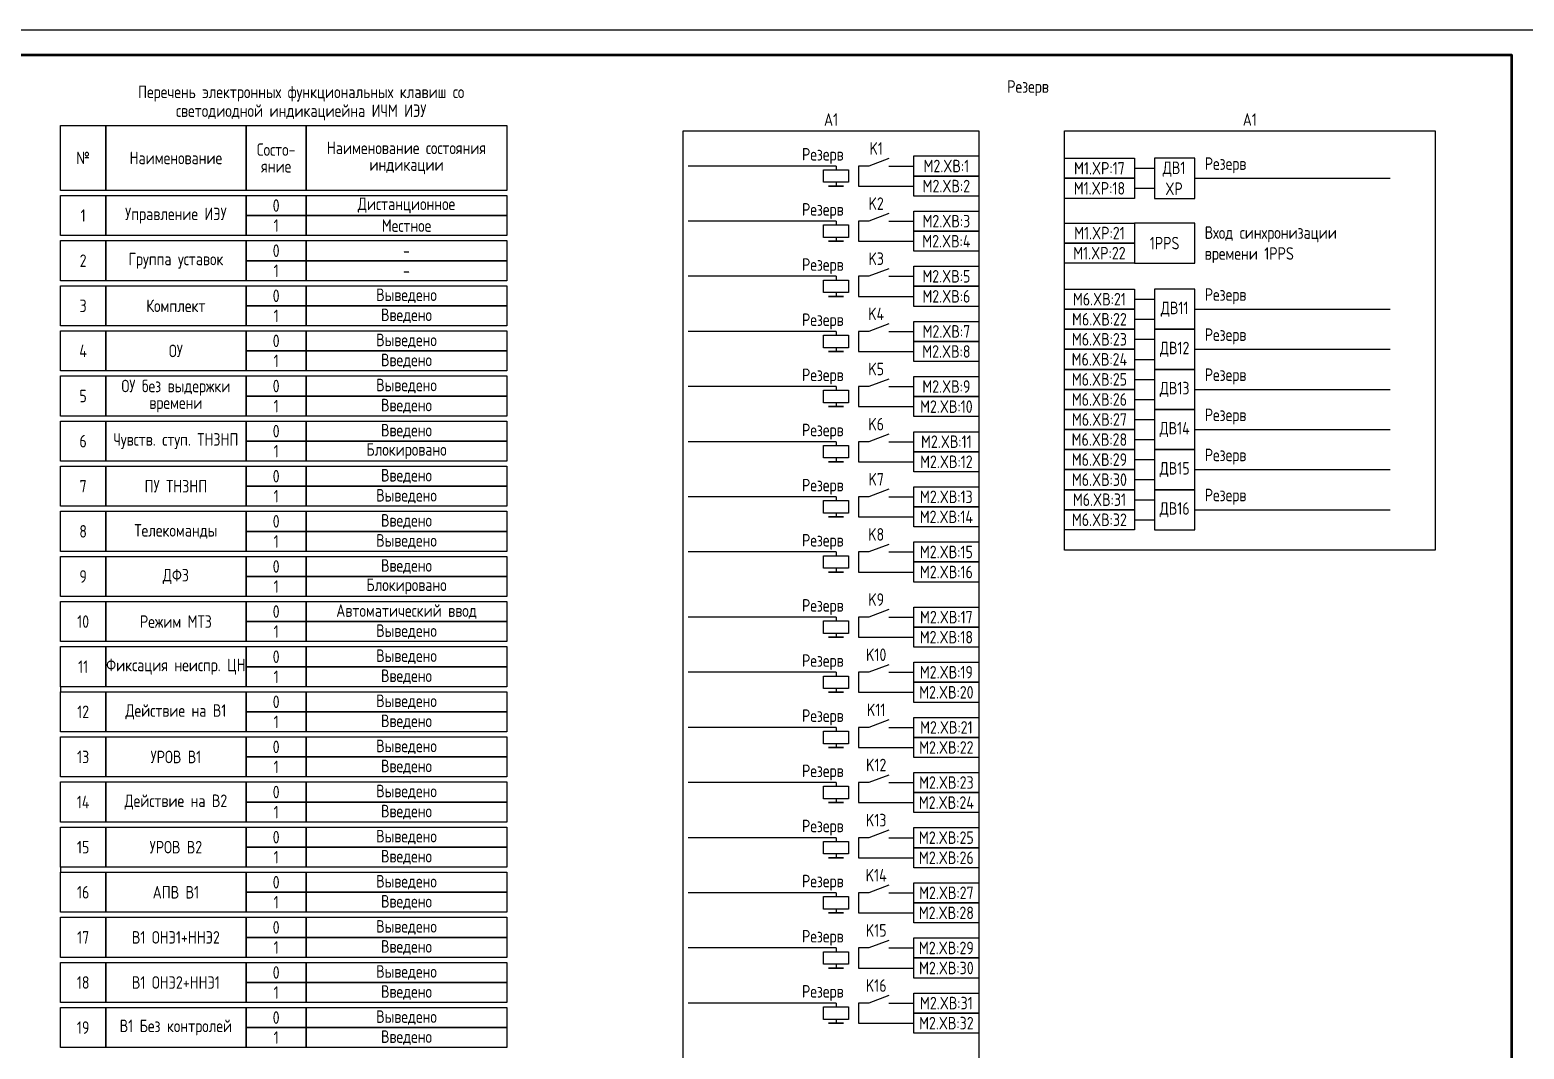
# Model space of a CAD drawing. Header units: millimetres. Extents: x -920 to 1754, y -90 to 589.
# Drawn here: x 959.4 to 1257.5, y 93.7 to 297 of the extents above; entities that cross this region are included whole.
import ezdxf

# ---------------------------------------------------------------- set-up
doc = ezdxf.new("R2010")
doc.units = ezdxf.units.MM
doc.styles.add('Gost type A_2.5', font='GOST_0.TTF', dxfattribs={"height": 2.5})
doc.styles.add('Gost_type_A', font='GOST_0.TTF')

# ---------------------------------------------------------------- blocks, each defined once
blk = doc.blocks.new('Формат_А3')
blk.add_lwpolyline([(-420, 297), (0, 297), (0, 0), (-420, 0)], close=True)
at = {"lineweight": 50}
blk.add_lwpolyline([(-400, 292), (-5, 292), (-5, 5), (-400, 5)], close=True, dxfattribs=at)

msp = doc.modelspace()

# ---------------------------------------------------------------- linework, layer by layer
at = {"ltscale": 4.32}
for p, q in [((1130.76, 271.34), (1126.76, 269.84)), ((1130.76, 260.34), (1126.76, 258.84)), ((1130.76, 249.34), (1126.76, 247.84)), ((1130.76, 238.34), (1126.76, 236.84)), ((1130.76, 227.34), (1126.76, 225.84)), ((1130.76, 216.34), (1126.76, 214.84)), ((1130.76, 205.34), (1126.76, 203.84)), ((1130.76, 194.34), (1126.76, 192.84)), ((1130.76, 181.34), (1126.76, 179.84)), ((1130.76, 170.34), (1126.76, 168.84)), ((1130.76, 159.34), (1126.76, 157.84)), ((1130.76, 148.34), (1126.76, 146.84)), ((1130.76, 137.34), (1126.76, 135.84)), ((1130.76, 126.34), (1126.76, 124.84)), ((1130.76, 115.34), (1126.76, 113.84)), ((1130.76, 104.34), (1126.76, 102.84))]:
    msp.add_line(p, q, dxfattribs=at)
for p, q in [((1120.26, 269.84), (1090.76, 269.84)), ((1120.26, 269.84), (1120.26, 269.09)), ((1179.79, 269.39), (1183.79, 269.39)), ((1120.26, 266.59), (1120.26, 265.84)), ((1179.79, 265.39), (1183.79, 265.39)), ((1191.79, 267.39), (1230.79, 267.39)), ((1120.26, 258.84), (1090.76, 258.84)), ((1120.26, 258.84), (1120.26, 258.09)), ((1120.26, 255.59), (1120.26, 254.84)), ((1120.26, 247.84), (1090.76, 247.84)), ((1120.26, 247.84), (1120.26, 247.09)), ((1120.26, 244.59), (1120.26, 243.84)), ((1179.79, 243.27), (1183.79, 243.27)), ((1179.79, 239.27), (1183.79, 239.27)), ((1191.79, 241.27), (1230.79, 241.27)), ((1120.26, 236.84), (1090.76, 236.84)), ((1120.26, 236.84), (1120.26, 236.09)), ((1120.26, 233.59), (1120.26, 232.84)), ((1179.79, 235.27), (1183.79, 235.27)), ((1191.79, 233.27), (1230.79, 233.27)), ((1179.79, 231.27), (1183.79, 231.27)), ((1179.79, 227.27), (1183.79, 227.27)), ((1120.26, 225.84), (1090.76, 225.84)), ((1120.26, 225.84), (1120.26, 225.09)), ((1191.79, 225.27), (1230.79, 225.27)), ((1120.26, 222.59), (1120.26, 221.84)), ((1179.79, 223.27), (1183.79, 223.27)), ((1179.79, 219.27), (1183.79, 219.27)), ((1120.26, 214.84), (1090.76, 214.84)), ((1120.26, 214.84), (1120.26, 214.09)), ((1179.79, 215.27), (1183.79, 215.27)), ((1191.79, 217.27), (1230.79, 217.27)), ((1120.26, 211.59), (1120.26, 210.84)), ((1179.79, 211.27), (1183.79, 211.27)), ((1191.79, 209.27), (1230.79, 209.27)), ((1179.79, 207.27), (1183.79, 207.27)), ((1120.26, 203.84), (1090.76, 203.84)), ((1120.26, 203.84), (1120.26, 203.09)), ((1179.79, 203.27), (1183.79, 203.27)), ((1120.26, 200.59), (1120.26, 199.84)), ((1191.79, 201.27), (1230.79, 201.27)), ((1179.79, 199.27), (1183.79, 199.27)), ((1120.26, 192.84), (1090.76, 192.84)), ((1120.26, 192.84), (1120.26, 192.09)), ((1120.26, 189.59), (1120.26, 188.84)), ((1120.26, 179.84), (1090.76, 179.84)), ((1120.26, 179.84), (1120.26, 179.09)), ((1120.26, 176.59), (1120.26, 175.84)), ((1120.26, 168.84), (1090.76, 168.84)), ((1120.26, 168.84), (1120.26, 168.09)), ((965.57, 165.95), (965.57, 164.95)), ((1120.26, 165.59), (1120.26, 164.84)), ((1120.26, 157.84), (1090.76, 157.84)), ((1120.26, 157.84), (1120.26, 157.09)), ((1120.26, 154.59), (1120.26, 153.84)), ((1120.26, 146.84), (1090.76, 146.84)), ((1120.26, 146.84), (1120.26, 146.09)), ((1120.26, 143.59), (1120.26, 142.84)), ((1120.26, 135.84), (1090.76, 135.84)), ((1120.26, 135.84), (1120.26, 135.09)), ((1120.26, 132.59), (1120.26, 131.84)), ((965.57, 129.95), (965.57, 128.95)), ((1120.26, 124.84), (1090.76, 124.84)), ((1120.26, 124.84), (1120.26, 124.09)), ((1120.26, 121.59), (1120.26, 120.84)), ((1120.26, 113.84), (1090.76, 113.84)), ((1120.26, 113.84), (1120.26, 113.09)), ((1120.26, 110.59), (1120.26, 109.84)), ((1120.26, 102.84), (1090.76, 102.84)), ((1120.26, 102.84), (1120.26, 102.09)), ((1120.26, 99.59), (1120.26, 98.84))]:
    msp.add_line(p, q)
at = {"ltscale": 1.08}
for p, q in [((1126.76, 269.84), (1124.76, 269.84)), ((1124.76, 269.84), (1124.76, 265.84)), ((1130.76, 269.84), (1135.76, 269.84)), ((1124.76, 265.84), (1135.76, 265.84)), ((1126.76, 258.84), (1124.76, 258.84)), ((1124.76, 258.84), (1124.76, 254.84)), ((1130.76, 258.84), (1135.76, 258.84)), ((1124.76, 254.84), (1135.76, 254.84)), ((1126.76, 247.84), (1124.76, 247.84)), ((1124.76, 247.84), (1124.76, 243.84)), ((1130.76, 247.84), (1135.76, 247.84)), ((1124.76, 243.84), (1135.76, 243.84)), ((1126.76, 236.84), (1124.76, 236.84)), ((1124.76, 236.84), (1124.76, 232.84)), ((1130.76, 236.84), (1135.76, 236.84)), ((1124.76, 232.84), (1135.76, 232.84)), ((1126.76, 225.84), (1124.76, 225.84)), ((1124.76, 225.84), (1124.76, 221.84)), ((1130.76, 225.84), (1135.76, 225.84)), ((1124.76, 221.84), (1135.76, 221.84)), ((1126.76, 214.84), (1124.76, 214.84)), ((1124.76, 214.84), (1124.76, 210.84)), ((1130.76, 214.84), (1135.76, 214.84)), ((1124.76, 210.84), (1135.76, 210.84)), ((1126.76, 203.84), (1124.76, 203.84)), ((1124.76, 203.84), (1124.76, 199.84)), ((1130.76, 203.84), (1135.76, 203.84)), ((1124.76, 199.84), (1135.76, 199.84)), ((1126.76, 192.84), (1124.76, 192.84)), ((1124.76, 192.84), (1124.76, 188.84)), ((1130.76, 192.84), (1135.76, 192.84)), ((1124.76, 188.84), (1135.76, 188.84)), ((1126.76, 179.84), (1124.76, 179.84)), ((1124.76, 179.84), (1124.76, 175.84)), ((1130.76, 179.84), (1135.76, 179.84)), ((1124.76, 175.84), (1135.76, 175.84)), ((1126.76, 168.84), (1124.76, 168.84)), ((1124.76, 168.84), (1124.76, 164.84)), ((1130.76, 168.84), (1135.76, 168.84)), ((1124.76, 164.84), (1135.76, 164.84)), ((1126.76, 157.84), (1124.76, 157.84)), ((1124.76, 157.84), (1124.76, 153.84)), ((1130.76, 157.84), (1135.76, 157.84)), ((1124.76, 153.84), (1135.76, 153.84)), ((1126.76, 146.84), (1124.76, 146.84)), ((1124.76, 146.84), (1124.76, 142.84)), ((1130.76, 146.84), (1135.76, 146.84)), ((1124.76, 142.84), (1135.76, 142.84)), ((1126.76, 135.84), (1124.76, 135.84)), ((1124.76, 135.84), (1124.76, 131.84)), ((1130.76, 135.84), (1135.76, 135.84)), ((1124.76, 131.84), (1135.76, 131.84)), ((1126.76, 124.84), (1124.76, 124.84)), ((1124.76, 124.84), (1124.76, 120.84)), ((1130.76, 124.84), (1135.76, 124.84)), ((1124.76, 120.84), (1135.76, 120.84)), ((1126.76, 113.84), (1124.76, 113.84)), ((1124.76, 113.84), (1124.76, 109.84)), ((1130.76, 113.84), (1135.76, 113.84)), ((1124.76, 109.84), (1135.76, 109.84)), ((1126.76, 102.84), (1124.76, 102.84)), ((1124.76, 102.84), (1124.76, 98.84)), ((1130.76, 102.84), (1135.76, 102.84)), ((1124.76, 98.84), (1135.76, 98.84))]:
    msp.add_line(p, q, dxfattribs=at)
for points in [[(965.57, 277.95), (974.57, 277.95), (974.57, 264.95), (965.57, 264.95)], [(974.57, 277.95), (1002.57, 277.95), (1002.57, 264.95), (974.57, 264.95)], [(1002.57, 277.95), (1014.57, 277.95), (1014.57, 264.95), (1002.57, 264.95)], [(1014.57, 277.95), (1054.57, 277.95), (1054.57, 264.95), (1014.57, 264.95)], [(1089.76, 276.84), (1148.76, 276.84), (1148.76, 30.67), (1089.76, 30.67)], [(1165.79, 276.84), (1239.79, 276.84), (1239.79, 193.18), (1165.79, 193.18)], [(1135.76, 271.84), (1148.76, 271.84), (1148.76, 267.84), (1135.76, 267.84)], [(1165.79, 271.39), (1179.79, 271.39), (1179.79, 267.39), (1165.79, 267.39)], [(1122.76, 269.09), (1122.76, 266.59), (1117.76, 266.59), (1117.76, 269.09)], [(1121.76, 265.84), (1118.76, 265.84)], [(1135.76, 267.84), (1148.76, 267.84), (1148.76, 263.84), (1135.76, 263.84)], [(1165.79, 267.39), (1179.79, 267.39), (1179.79, 263.39), (1165.79, 263.39)], [(965.57, 263.95), (974.57, 263.95), (974.57, 255.95), (965.57, 255.95)], [(974.57, 263.95), (1002.57, 263.95), (1002.57, 255.95), (974.57, 255.95)], [(1002.57, 263.95), (1014.57, 263.95), (1014.57, 259.95), (1002.57, 259.95)], [(1014.57, 263.95), (1054.57, 263.95), (1054.57, 259.95), (1014.57, 259.95)], [(1002.57, 259.95), (1014.57, 259.95), (1014.57, 255.95), (1002.57, 255.95)], [(1014.57, 259.95), (1054.57, 259.95), (1054.57, 255.95), (1014.57, 255.95)], [(1135.76, 260.84), (1148.76, 260.84), (1148.76, 256.84), (1135.76, 256.84)], [(1122.76, 258.09), (1122.76, 255.59), (1117.76, 255.59), (1117.76, 258.09)], [(1135.76, 256.84), (1148.76, 256.84), (1148.76, 252.84), (1135.76, 252.84)], [(1165.79, 258.46), (1179.79, 258.46), (1179.79, 254.46), (1165.79, 254.46)], [(965.57, 254.95), (974.57, 254.95), (974.57, 246.95), (965.57, 246.95)], [(974.57, 254.95), (1002.57, 254.95), (1002.57, 246.95), (974.57, 246.95)], [(1002.57, 254.95), (1014.57, 254.95), (1014.57, 250.95), (1002.57, 250.95)], [(1014.57, 254.95), (1054.57, 254.95), (1054.57, 250.95), (1014.57, 250.95)], [(1121.76, 254.84), (1118.76, 254.84)], [(1165.79, 254.46), (1179.79, 254.46), (1179.79, 250.46), (1165.79, 250.46)], [(1002.57, 250.95), (1014.57, 250.95), (1014.57, 246.95), (1002.57, 246.95)], [(1014.57, 250.95), (1054.57, 250.95), (1054.57, 246.95), (1014.57, 246.95)], [(1135.76, 249.84), (1148.76, 249.84), (1148.76, 245.84), (1135.76, 245.84)], [(965.57, 245.95), (974.57, 245.95), (974.57, 237.95), (965.57, 237.95)], [(974.57, 245.95), (1002.57, 245.95), (1002.57, 237.95), (974.57, 237.95)], [(1002.57, 245.95), (1014.57, 245.95), (1014.57, 241.95), (1002.57, 241.95)], [(1014.57, 245.95), (1054.57, 245.95), (1054.57, 241.95), (1014.57, 241.95)], [(1122.76, 247.09), (1122.76, 244.59), (1117.76, 244.59), (1117.76, 247.09)], [(1135.76, 245.84), (1148.76, 245.84), (1148.76, 241.84), (1135.76, 241.84)], [(1165.79, 245.27), (1179.79, 245.27), (1179.79, 241.27), (1165.79, 241.27)], [(1002.57, 241.95), (1014.57, 241.95), (1014.57, 237.95), (1002.57, 237.95)], [(1014.57, 241.95), (1054.57, 241.95), (1054.57, 237.95), (1014.57, 237.95)], [(1121.76, 243.84), (1118.76, 243.84)], [(1135.76, 238.84), (1148.76, 238.84), (1148.76, 234.84), (1135.76, 234.84)], [(1165.79, 241.27), (1179.79, 241.27), (1179.79, 237.27), (1165.79, 237.27)], [(965.57, 236.95), (974.57, 236.95), (974.57, 228.95), (965.57, 228.95)], [(974.57, 236.95), (1002.57, 236.95), (1002.57, 228.95), (974.57, 228.95)], [(1002.57, 236.95), (1014.57, 236.95), (1014.57, 232.95), (1002.57, 232.95)], [(1014.57, 236.95), (1054.57, 236.95), (1054.57, 232.95), (1014.57, 232.95)], [(1122.76, 236.09), (1122.76, 233.59), (1117.76, 233.59), (1117.76, 236.09)], [(1165.79, 237.27), (1179.79, 237.27), (1179.79, 233.27), (1165.79, 233.27)], [(1002.57, 232.95), (1014.57, 232.95), (1014.57, 228.95), (1002.57, 228.95)], [(1014.57, 232.95), (1054.57, 232.95), (1054.57, 228.95), (1014.57, 228.95)], [(1121.76, 232.84), (1118.76, 232.84)], [(1135.76, 234.84), (1148.76, 234.84), (1148.76, 230.84), (1135.76, 230.84)], [(1165.79, 233.27), (1179.79, 233.27), (1179.79, 229.27), (1165.79, 229.27)], [(965.57, 227.95), (974.57, 227.95), (974.57, 219.95), (965.57, 219.95)], [(974.57, 227.95), (1002.57, 227.95), (1002.57, 219.95), (974.57, 219.95)], [(1002.57, 227.95), (1014.57, 227.95), (1014.57, 223.95), (1002.57, 223.95)], [(1014.57, 227.95), (1054.57, 227.95), (1054.57, 223.95), (1014.57, 223.95)], [(1135.76, 227.84), (1148.76, 227.84), (1148.76, 223.84), (1135.76, 223.84)], [(1165.79, 229.27), (1179.79, 229.27), (1179.79, 225.27), (1165.79, 225.27)], [(1002.57, 223.95), (1014.57, 223.95), (1014.57, 219.95), (1002.57, 219.95)], [(1014.57, 223.95), (1054.57, 223.95), (1054.57, 219.95), (1014.57, 219.95)], [(1122.76, 225.09), (1122.76, 222.59), (1117.76, 222.59), (1117.76, 225.09)], [(1135.76, 223.84), (1148.76, 223.84), (1148.76, 219.84), (1135.76, 219.84)], [(1165.79, 225.27), (1179.79, 225.27), (1179.79, 221.27), (1165.79, 221.27)], [(1121.76, 221.84), (1118.76, 221.84)], [(1165.79, 221.27), (1179.79, 221.27), (1179.79, 217.27), (1165.79, 217.27)], [(965.57, 218.95), (974.57, 218.95), (974.57, 210.95), (965.57, 210.95)], [(974.57, 218.95), (1002.57, 218.95), (1002.57, 210.95), (974.57, 210.95)], [(1002.57, 218.95), (1014.57, 218.95), (1014.57, 214.95), (1002.57, 214.95)], [(1014.57, 218.95), (1054.57, 218.95), (1054.57, 214.95), (1014.57, 214.95)], [(1002.57, 214.95), (1014.57, 214.95), (1014.57, 210.95), (1002.57, 210.95)], [(1014.57, 214.95), (1054.57, 214.95), (1054.57, 210.95), (1014.57, 210.95)], [(1135.76, 216.84), (1148.76, 216.84), (1148.76, 212.84), (1135.76, 212.84)], [(1165.79, 217.27), (1179.79, 217.27), (1179.79, 213.27), (1165.79, 213.27)], [(1122.76, 214.09), (1122.76, 211.59), (1117.76, 211.59), (1117.76, 214.09)], [(1135.76, 212.84), (1148.76, 212.84), (1148.76, 208.84), (1135.76, 208.84)], [(1165.79, 213.27), (1179.79, 213.27), (1179.79, 209.27), (1165.79, 209.27)], [(965.57, 209.95), (974.57, 209.95), (974.57, 201.95), (965.57, 201.95)], [(974.57, 209.95), (1002.57, 209.95), (1002.57, 201.95), (974.57, 201.95)], [(1002.57, 209.95), (1014.57, 209.95), (1014.57, 205.95), (1002.57, 205.95)], [(1014.57, 209.95), (1054.57, 209.95), (1054.57, 205.95), (1014.57, 205.95)], [(1121.76, 210.84), (1118.76, 210.84)], [(1165.79, 209.27), (1179.79, 209.27), (1179.79, 205.27), (1165.79, 205.27)], [(1002.57, 205.95), (1014.57, 205.95), (1014.57, 201.95), (1002.57, 201.95)], [(1014.57, 205.95), (1054.57, 205.95), (1054.57, 201.95), (1014.57, 201.95)], [(1135.76, 205.84), (1148.76, 205.84), (1148.76, 201.84), (1135.76, 201.84)], [(1122.76, 203.09), (1122.76, 200.59), (1117.76, 200.59), (1117.76, 203.09)], [(1165.79, 205.27), (1179.79, 205.27), (1179.79, 201.27), (1165.79, 201.27)], [(965.57, 200.95), (974.57, 200.95), (974.57, 192.95), (965.57, 192.95)], [(974.57, 200.95), (1002.57, 200.95), (1002.57, 192.95), (974.57, 192.95)], [(1002.57, 200.95), (1014.57, 200.95), (1014.57, 196.95), (1002.57, 196.95)], [(1014.57, 200.95), (1054.57, 200.95), (1054.57, 196.95), (1014.57, 196.95)], [(1121.76, 199.84), (1118.76, 199.84)], [(1135.76, 201.84), (1148.76, 201.84), (1148.76, 197.84), (1135.76, 197.84)], [(1165.79, 201.27), (1179.79, 201.27), (1179.79, 197.27), (1165.79, 197.27)], [(1002.57, 196.95), (1014.57, 196.95), (1014.57, 192.95), (1002.57, 192.95)], [(1014.57, 196.95), (1054.57, 196.95), (1054.57, 192.95), (1014.57, 192.95)], [(1135.76, 194.84), (1148.76, 194.84), (1148.76, 190.84), (1135.76, 190.84)], [(965.57, 191.95), (974.57, 191.95), (974.57, 183.95), (965.57, 183.95)], [(974.57, 191.95), (1002.57, 191.95), (1002.57, 183.95), (974.57, 183.95)], [(1002.57, 191.95), (1014.57, 191.95), (1014.57, 187.95), (1002.57, 187.95)], [(1014.57, 191.95), (1054.57, 191.95), (1054.57, 187.95), (1014.57, 187.95)], [(1122.76, 192.09), (1122.76, 189.59), (1117.76, 189.59), (1117.76, 192.09)], [(1135.76, 190.84), (1148.76, 190.84), (1148.76, 186.84), (1135.76, 186.84)], [(1002.57, 187.95), (1014.57, 187.95), (1014.57, 183.95), (1002.57, 183.95)], [(1014.57, 187.95), (1054.57, 187.95), (1054.57, 183.95), (1014.57, 183.95)], [(1121.76, 188.84), (1118.76, 188.84)], [(965.57, 182.95), (974.57, 182.95), (974.57, 174.95), (965.57, 174.95)], [(974.57, 182.95), (1002.57, 182.95), (1002.57, 174.95), (974.57, 174.95)], [(1002.57, 182.95), (1014.57, 182.95), (1014.57, 178.95), (1002.57, 178.95)], [(1014.57, 182.95), (1054.57, 182.95), (1054.57, 178.95), (1014.57, 178.95)], [(1135.76, 181.84), (1148.76, 181.84), (1148.76, 177.84), (1135.76, 177.84)], [(1002.57, 178.95), (1014.57, 178.95), (1014.57, 174.95), (1002.57, 174.95)], [(1014.57, 178.95), (1054.57, 178.95), (1054.57, 174.95), (1014.57, 174.95)], [(1122.76, 179.09), (1122.76, 176.59), (1117.76, 176.59), (1117.76, 179.09)], [(1135.76, 177.84), (1148.76, 177.84), (1148.76, 173.84), (1135.76, 173.84)], [(965.57, 173.95), (974.57, 173.95), (974.57, 165.95), (965.57, 165.95)], [(974.57, 173.95), (1002.57, 173.95), (1002.57, 165.95), (974.57, 165.95)], [(1002.57, 173.95), (1014.57, 173.95), (1014.57, 169.95), (1002.57, 169.95)], [(1014.57, 173.95), (1054.57, 173.95), (1054.57, 169.95), (1014.57, 169.95)], [(1121.76, 175.84), (1118.76, 175.84)], [(1002.57, 169.95), (1014.57, 169.95), (1014.57, 165.95), (1002.57, 165.95)], [(1014.57, 169.95), (1054.57, 169.95), (1054.57, 165.95), (1014.57, 165.95)], [(1135.76, 170.84), (1148.76, 170.84), (1148.76, 166.84), (1135.76, 166.84)], [(1122.76, 168.09), (1122.76, 165.59), (1117.76, 165.59), (1117.76, 168.09)], [(965.57, 164.95), (974.57, 164.95), (974.57, 156.95), (965.57, 156.95)], [(974.57, 164.95), (1002.57, 164.95), (1002.57, 156.95), (974.57, 156.95)], [(1002.57, 164.95), (1014.57, 164.95), (1014.57, 160.95), (1002.57, 160.95)], [(1014.57, 164.95), (1054.57, 164.95), (1054.57, 160.95), (1014.57, 160.95)], [(1121.76, 164.84), (1118.76, 164.84)], [(1135.76, 166.84), (1148.76, 166.84), (1148.76, 162.84), (1135.76, 162.84)], [(1002.57, 160.95), (1014.57, 160.95), (1014.57, 156.95), (1002.57, 156.95)], [(1014.57, 160.95), (1054.57, 160.95), (1054.57, 156.95), (1014.57, 156.95)], [(1135.76, 159.84), (1148.76, 159.84), (1148.76, 155.84), (1135.76, 155.84)], [(965.57, 155.95), (974.57, 155.95), (974.57, 147.95), (965.57, 147.95)], [(974.57, 155.95), (1002.57, 155.95), (1002.57, 147.95), (974.57, 147.95)], [(1002.57, 155.95), (1014.57, 155.95), (1014.57, 151.95), (1002.57, 151.95)], [(1014.57, 155.95), (1054.57, 155.95), (1054.57, 151.95), (1014.57, 151.95)], [(1122.76, 157.09), (1122.76, 154.59), (1117.76, 154.59), (1117.76, 157.09)], [(1135.76, 155.84), (1148.76, 155.84), (1148.76, 151.84), (1135.76, 151.84)], [(1121.76, 153.84), (1118.76, 153.84)], [(1002.57, 151.95), (1014.57, 151.95), (1014.57, 147.95), (1002.57, 147.95)], [(1014.57, 151.95), (1054.57, 151.95), (1054.57, 147.95), (1014.57, 147.95)], [(965.57, 146.95), (974.57, 146.95), (974.57, 138.95), (965.57, 138.95)], [(974.57, 146.95), (1002.57, 146.95), (1002.57, 138.95), (974.57, 138.95)], [(1002.57, 146.95), (1014.57, 146.95), (1014.57, 142.95), (1002.57, 142.95)], [(1014.57, 146.95), (1054.57, 146.95), (1054.57, 142.95), (1014.57, 142.95)], [(1122.76, 146.09), (1122.76, 143.59), (1117.76, 143.59), (1117.76, 146.09)], [(1135.76, 148.84), (1148.76, 148.84), (1148.76, 144.84), (1135.76, 144.84)], [(1135.76, 144.84), (1148.76, 144.84), (1148.76, 140.84), (1135.76, 140.84)], [(1002.57, 142.95), (1014.57, 142.95), (1014.57, 138.95), (1002.57, 138.95)], [(1014.57, 142.95), (1054.57, 142.95), (1054.57, 138.95), (1014.57, 138.95)], [(1121.76, 142.84), (1118.76, 142.84)], [(965.57, 137.95), (974.57, 137.95), (974.57, 129.95), (965.57, 129.95)], [(974.57, 137.95), (1002.57, 137.95), (1002.57, 129.95), (974.57, 129.95)], [(1002.57, 137.95), (1014.57, 137.95), (1014.57, 133.95), (1002.57, 133.95)], [(1014.57, 137.95), (1054.57, 137.95), (1054.57, 133.95), (1014.57, 133.95)], [(1135.76, 137.84), (1148.76, 137.84), (1148.76, 133.84), (1135.76, 133.84)], [(1122.76, 135.09), (1122.76, 132.59), (1117.76, 132.59), (1117.76, 135.09)], [(1002.57, 133.95), (1014.57, 133.95), (1014.57, 129.95), (1002.57, 129.95)], [(1014.57, 133.95), (1054.57, 133.95), (1054.57, 129.95), (1014.57, 129.95)], [(1121.76, 131.84), (1118.76, 131.84)], [(1135.76, 133.84), (1148.76, 133.84), (1148.76, 129.84), (1135.76, 129.84)], [(965.57, 128.95), (974.57, 128.95), (974.57, 120.95), (965.57, 120.95)], [(974.57, 128.95), (1002.57, 128.95), (1002.57, 120.95), (974.57, 120.95)], [(1002.57, 128.95), (1014.57, 128.95), (1014.57, 124.95), (1002.57, 124.95)], [(1014.57, 128.95), (1054.57, 128.95), (1054.57, 124.95), (1014.57, 124.95)], [(1135.76, 126.84), (1148.76, 126.84), (1148.76, 122.84), (1135.76, 122.84)], [(1002.57, 124.95), (1014.57, 124.95), (1014.57, 120.95), (1002.57, 120.95)], [(1014.57, 124.95), (1054.57, 124.95), (1054.57, 120.95), (1014.57, 120.95)], [(1122.76, 124.09), (1122.76, 121.59), (1117.76, 121.59), (1117.76, 124.09)], [(1135.76, 122.84), (1148.76, 122.84), (1148.76, 118.84), (1135.76, 118.84)], [(965.57, 119.95), (974.57, 119.95), (974.57, 111.95), (965.57, 111.95)], [(974.57, 119.95), (1002.57, 119.95), (1002.57, 111.95), (974.57, 111.95)], [(1002.57, 119.95), (1014.57, 119.95), (1014.57, 115.95), (1002.57, 115.95)], [(1014.57, 119.95), (1054.57, 119.95), (1054.57, 115.95), (1014.57, 115.95)], [(1121.76, 120.84), (1118.76, 120.84)], [(1002.57, 115.95), (1014.57, 115.95), (1014.57, 111.95), (1002.57, 111.95)], [(1014.57, 115.95), (1054.57, 115.95), (1054.57, 111.95), (1014.57, 111.95)], [(1135.76, 115.84), (1148.76, 115.84), (1148.76, 111.84), (1135.76, 111.84)], [(965.57, 110.95), (974.57, 110.95), (974.57, 102.95), (965.57, 102.95)], [(974.57, 110.95), (1002.57, 110.95), (1002.57, 102.95), (974.57, 102.95)], [(1002.57, 110.95), (1014.57, 110.95), (1014.57, 106.95), (1002.57, 106.95)], [(1014.57, 110.95), (1054.57, 110.95), (1054.57, 106.95), (1014.57, 106.95)], [(1122.76, 113.09), (1122.76, 110.59), (1117.76, 110.59), (1117.76, 113.09)], [(1135.76, 111.84), (1148.76, 111.84), (1148.76, 107.84), (1135.76, 107.84)], [(1121.76, 109.84), (1118.76, 109.84)], [(1002.57, 106.95), (1014.57, 106.95), (1014.57, 102.95), (1002.57, 102.95)], [(1014.57, 106.95), (1054.57, 106.95), (1054.57, 102.95), (1014.57, 102.95)], [(1135.76, 104.84), (1148.76, 104.84), (1148.76, 100.84), (1135.76, 100.84)], [(965.57, 101.95), (974.57, 101.95), (974.57, 93.95), (965.57, 93.95)], [(974.57, 101.95), (1002.57, 101.95), (1002.57, 93.95), (974.57, 93.95)], [(1002.57, 101.95), (1014.57, 101.95), (1014.57, 97.95), (1002.57, 97.95)], [(1014.57, 101.95), (1054.57, 101.95), (1054.57, 97.95), (1014.57, 97.95)], [(1122.76, 102.09), (1122.76, 99.59), (1117.76, 99.59), (1117.76, 102.09)], [(1121.76, 98.84), (1118.76, 98.84)], [(1135.76, 100.84), (1148.76, 100.84), (1148.76, 96.84), (1135.76, 96.84)], [(1002.57, 97.95), (1014.57, 97.95), (1014.57, 93.95), (1002.57, 93.95)], [(1014.57, 97.95), (1054.57, 97.95), (1054.57, 93.95), (1014.57, 93.95)]]:
    msp.add_lwpolyline(points, close=True)
at = {"ltscale": 4}
for points in [[(1183.79, 263.39), (1191.79, 263.39), (1191.79, 271.39), (1183.79, 271.39)], [(1179.79, 250.46), (1191.79, 250.46), (1191.79, 258.46), (1179.79, 258.46)], [(1183.79, 237.27), (1191.79, 237.27), (1191.79, 245.27), (1183.79, 245.27)], [(1183.79, 229.27), (1191.79, 229.27), (1191.79, 237.27), (1183.79, 237.27)], [(1183.79, 221.27), (1191.79, 221.27), (1191.79, 229.27), (1183.79, 229.27)], [(1183.79, 213.27), (1191.79, 213.27), (1191.79, 221.27), (1183.79, 221.27)], [(1183.79, 205.27), (1191.79, 205.27), (1191.79, 213.27), (1183.79, 213.27)], [(1183.79, 197.27), (1191.79, 197.27), (1191.79, 205.27), (1183.79, 205.27)]]:
    msp.add_lwpolyline(points, close=True, dxfattribs=at)

# ---------------------------------------------------------------- block references
at = {"color": 1}
msp.add_blockref('Формат_А3', (1260, 0), dxfattribs=at)

# ---------------------------------------------------------------- texts
at = {"char_height": 2.5}
for s, insert, width, attachment_point, line_spacing_factor, style in [('Резерв', (1158.55, 285.36), 197, 5, 0.9, 'Gost_type_A'), ('Перечень электронных функциональных клавиш со светодиодной индикациейна ИЧМ ИЭУ', (1013.57, 278.95), 70.4083, 8, 0.9, 'Gost_type_A'), ('A1', (1119.26, 277.85), 59, 8, 0.9, 'Gost_type_A'), ('A1', (1202.79, 277.85), 74.0002, 8, 0.9, 'Gost_type_A'), ('Состо- яние', (1008.57, 271.45), 12, 5, 0.8, 'Gost_type_A'), ('Наименование состояния\\Pиндикации ', (1034.57, 271.45), 40, 5, 0.8, 'Gost_type_A'), ('№ ', (970.07, 271.45), 9, 5, 0.8, 'Gost_type_A'), ('Наименование ', (988.57, 271.45), 28, 5, 0.8, 'Gost_type_A'), ('0', (1008.57, 261.95), 12, 5, 0.8, 'Gost_type_A'), ('Дистанционное', (1034.57, 261.95), 40, 5, 0.8, 'Gost_type_A'), ('1', (970.07, 259.95), 9, 5, 0.8, 'Gost_type_A'), ('Управление ИЭУ', (988.57, 259.95), 28, 5, 0.8, 'Gost_type_A'), ('1', (1008.57, 257.95), 12, 5, 0.8, 'Gost_type_A'), ('Местное', (1034.57, 257.95), 40, 5, 0.8, 'Gost_type_A'), ('0', (1008.57, 252.95), 12, 5, 0.8, 'Gost_type_A'), ('2', (970.07, 250.95), 9, 5, 0.8, 'Gost_type_A'), ('Группа уставок', (988.57, 250.95), 28, 5, 0.8, 'Gost_type_A'), ('-', (1034.57, 252.95), 40, 5, 0.8, 'Gost_type_A'), ('1', (1008.57, 248.95), 12, 5, 0.8, 'Gost_type_A'), ('-', (1034.57, 248.95), 40, 5, 0.8, 'Gost_type_A'), ('0', (1008.57, 243.95), 12, 5, 0.8, 'Gost_type_A'), ('Выведено', (1034.57, 243.95), 40, 5, 0.8, 'Gost_type_A'), ('3', (970.07, 241.95), 9, 5, 0.8, 'Gost_type_A'), ('Комплект', (988.57, 241.95), 28, 5, 0.8, 'Gost_type_A'), ('1', (1008.57, 239.95), 12, 5, 0.8, 'Gost_type_A'), ('Введено', (1034.57, 239.95), 40, 5, 0.8, 'Gost_type_A'), ('0', (1008.57, 234.95), 12, 5, 0.8, 'Gost_type_A'), ('Выведено', (1034.57, 234.95), 40, 5, 0.8, 'Gost_type_A'), ('4', (970.07, 232.95), 9, 5, 0.8, 'Gost_type_A'), ('ОУ', (988.57, 232.95), 28, 5, 0.8, 'Gost_type_A'), ('1', (1008.57, 230.95), 12, 5, 0.8, 'Gost_type_A'), ('Введено', (1034.57, 230.95), 40, 5, 0.8, 'Gost_type_A'), ('ОУ без выдержки времени ', (988.57, 223.95), 28, 5, 0.8, 'Gost type A_2.5'), ('0', (1008.57, 225.95), 12, 5, 0.8, 'Gost_type_A'), ('Выведено', (1034.57, 225.95), 40, 5, 0.8, 'Gost_type_A'), ('5', (970.07, 223.95), 9, 5, 0.8, 'Gost_type_A'), ('1', (1008.57, 221.95), 12, 5, 0.8, 'Gost_type_A'), ('Введено', (1034.57, 221.95), 40, 5, 0.8, 'Gost_type_A'), ('0', (1008.57, 216.95), 12, 5, 0.8, 'Gost_type_A'), ('Введено', (1034.57, 216.95), 40, 5, 0.8, 'Gost_type_A'), ('6', (970.07, 214.95), 9, 5, 0.8, 'Gost_type_A'), ('{\\C256;Чувств. ступ. ТНЗНП }', (988.57, 214.95), 28, 5, 0.8, 'Gost type A_2.5'), ('1', (1008.57, 212.95), 12, 5, 0.8, 'Gost_type_A'), ('Блокировано ', (1034.57, 212.95), 40, 5, 0.8, 'Gost_type_A'), ('0', (1008.57, 207.95), 12, 5, 0.8, 'Gost_type_A'), ('Введено', (1034.57, 207.95), 40, 5, 0.8, 'Gost_type_A'), ('7', (970.07, 205.95), 9, 5, 0.8, 'Gost_type_A'), ('ПУ ТНЗНП ', (988.57, 205.95), 28, 5, 0.8, 'Gost_type_A'), ('1', (1008.57, 203.95), 12, 5, 0.8, 'Gost_type_A'), ('Выведено', (1034.57, 203.95), 40, 5, 0.8, 'Gost_type_A'), ('0', (1008.57, 198.95), 12, 5, 0.8, 'Gost_type_A'), ('Введено', (1034.57, 198.95), 40, 5, 0.8, 'Gost_type_A'), ('8', (970.07, 196.95), 9, 5, 0.8, 'Gost_type_A'), ('Телекоманды', (988.57, 196.95), 28, 5, 0.8, 'Gost_type_A'), ('1', (1008.57, 194.95), 12, 5, 0.8, 'Gost_type_A'), ('Выведено', (1034.57, 194.95), 40, 5, 0.8, 'Gost_type_A'), ('0', (1008.57, 189.95), 12, 5, 0.8, 'Gost_type_A'), ('Введено', (1034.57, 189.95), 40, 5, 0.8, 'Gost_type_A'), ('9', (970.07, 187.95), 9, 5, 0.8, 'Gost_type_A'), ('ДФЗ', (988.57, 187.95), 28, 5, 0.8, 'Gost_type_A'), ('1', (1008.57, 185.95), 12, 5, 0.8, 'Gost_type_A'), ('Блокировано', (1034.57, 185.95), 40, 5, 0.8, 'Gost_type_A'), ('0', (1008.57, 180.95), 12, 5, 0.8, 'Gost_type_A'), ('Автоматический ввод', (1034.57, 180.95), 40, 5, 0.8, 'Gost_type_A'), ('10', (970.07, 178.95), 9, 5, 0.8, 'Gost_type_A'), ('Режим МТЗ', (988.57, 178.95), 28, 5, 0.8, 'Gost_type_A'), ('1', (1008.57, 176.95), 12, 5, 0.8, 'Gost_type_A'), ('Выведено', (1034.57, 176.95), 40, 5, 0.8, 'Gost_type_A'), ('0', (1008.57, 171.95), 12, 5, 0.8, 'Gost_type_A'), ('Выведено', (1034.57, 171.95), 40, 5, 0.8, 'Gost_type_A'), ('11', (970.07, 169.95), 9, 5, 0.8, 'Gost_type_A'), ('Фиксация неиспр. ЦН ', (988.57, 169.95), 28, 5, 0.8, 'Gost_type_A'), ('1', (1008.57, 167.95), 12, 5, 0.8, 'Gost_type_A'), ('Введено', (1034.57, 167.95), 40, 5, 0.8, 'Gost_type_A'), ('0', (1008.57, 162.95), 12, 5, 0.8, 'Gost_type_A'), ('Выведено', (1034.57, 162.95), 40, 5, 0.8, 'Gost_type_A'), ('12', (970.07, 160.95), 9, 5, 0.8, 'Gost_type_A'), ('Действие на В1 ', (988.57, 160.95), 28, 5, 0.8, 'Gost_type_A'), ('1', (1008.57, 158.95), 12, 5, 0.8, 'Gost_type_A'), ('Введено', (1034.57, 158.95), 40, 5, 0.8, 'Gost_type_A'), ('0', (1008.57, 153.95), 12, 5, 0.8, 'Gost_type_A'), ('Выведено', (1034.57, 153.95), 40, 5, 0.8, 'Gost_type_A'), ('13', (970.07, 151.95), 9, 5, 0.8, 'Gost_type_A'), ('УРОВ В1 ', (988.57, 151.95), 28, 5, 0.8, 'Gost_type_A'), ('1', (1008.57, 149.95), 12, 5, 0.8, 'Gost_type_A'), ('Введено', (1034.57, 149.95), 40, 5, 0.8, 'Gost_type_A'), ('0', (1008.57, 144.95), 12, 5, 0.8, 'Gost_type_A'), ('Выведено', (1034.57, 144.95), 40, 5, 0.8, 'Gost_type_A'), ('14', (970.07, 142.95), 9, 5, 0.8, 'Gost_type_A'), ('Действие на В2', (988.57, 142.95), 28, 5, 0.8, 'Gost_type_A'), ('1', (1008.57, 140.95), 12, 5, 0.8, 'Gost_type_A'), ('Введено', (1034.57, 140.95), 40, 5, 0.8, 'Gost_type_A'), ('0', (1008.57, 135.95), 12, 5, 0.8, 'Gost_type_A'), ('Выведено', (1034.57, 135.95), 40, 5, 0.8, 'Gost_type_A'), ('15', (970.07, 133.95), 9, 5, 0.8, 'Gost_type_A'), ('УРОВ В2', (988.57, 133.95), 28, 5, 0.8, 'Gost_type_A'), ('1', (1008.57, 131.95), 12, 5, 0.8, 'Gost_type_A'), ('Введено', (1034.57, 131.95), 40, 5, 0.8, 'Gost_type_A'), ('0', (1008.57, 126.95), 12, 5, 0.8, 'Gost_type_A'), ('Выведено', (1034.57, 126.95), 40, 5, 0.8, 'Gost_type_A'), ('16', (970.07, 124.95), 9, 5, 0.8, 'Gost_type_A'), ('АПВ В1', (988.57, 124.95), 28, 5, 0.8, 'Gost_type_A'), ('1', (1008.57, 122.95), 12, 5, 0.8, 'Gost_type_A'), ('Введено', (1034.57, 122.95), 40, 5, 0.8, 'Gost_type_A'), ('Выведено', (1034.57, 117.95), 40, 5, 0.8, 'Gost_type_A'), ('17', (970.07, 115.95), 9, 5, 0.8, 'Gost_type_A'), ('В1 ОНЭ1+ННЭ2', (988.57, 115.95), 28, 5, 0.8, 'Gost_type_A'), ('0', (1008.57, 117.95), 12, 5, 0.8, 'Gost_type_A'), ('1', (1008.57, 113.95), 12, 5, 0.8, 'Gost_type_A'), ('Введено', (1034.57, 113.95), 40, 5, 0.8, 'Gost_type_A'), ('Выведено', (1034.57, 108.95), 40, 5, 0.8, 'Gost_type_A'), ('18', (970.07, 106.95), 9, 5, 0.8, 'Gost_type_A'), ('В1 ОНЭ2+ННЭ1', (988.57, 106.95), 28, 5, 0.8, 'Gost_type_A'), ('0', (1008.57, 108.95), 12, 5, 0.8, 'Gost_type_A'), ('1', (1008.57, 104.95), 12, 5, 0.8, 'Gost_type_A'), ('Введено', (1034.57, 104.95), 40, 5, 0.8, 'Gost_type_A'), ('Выведено', (1034.57, 99.95), 40, 5, 0.8, 'Gost_type_A'), ('19', (970.07, 97.95), 9, 5, 0.8, 'Gost_type_A'), ('В1 Без контролей', (988.57, 97.95), 28, 5, 0.8, 'Gost_type_A'), ('0', (1008.57, 99.95), 12, 5, 0.8, 'Gost_type_A'), ('1', (1008.57, 95.95), 12, 5, 0.8, 'Gost_type_A'), ('Введено', (1034.57, 95.95), 40, 5, 0.8, 'Gost_type_A')]:
    msp.add_mtext(s, dxfattribs=dict(at, insert=insert, width=width, attachment_point=attachment_point, line_spacing_factor=line_spacing_factor, style=style))
at = {"char_height": 2.5, "style": 'Gost_type_A'}
for s, insert, width, attachment_point in [('K1', (1128.26, 273.34), 5, 5), ('Резерв', (1121.76, 271.84), 31.0015, 6), ('Резерв', (1193.79, 268.39), 37, 7), ('M2.XВ:1', (1142.26, 269.84), 13, 5), ('M1.XP:17', (1172.79, 269.39), 14, 5), ('ДВ1 XP', (1187.67, 267.39), 7.7588, 5), ('M2.XВ:2', (1142.26, 265.84), 13, 5), ('M1.XP:18', (1172.79, 265.39), 14, 5), ('Резерв', (1121.76, 260.84), 31.0015, 6), ('K2', (1128.26, 262.34), 5, 5), ('M2.XВ:3', (1142.26, 258.84), 13, 5), ('M1.XP:21', (1172.79, 256.46), 14, 5), ('Вход синхронизации\\Pвремени 1PPS', (1193.79, 250.46), 35.9749, 7), ('M2.XВ:4', (1142.26, 254.84), 13, 5), ('M1.XP:22', (1172.79, 252.46), 14, 5), ('1PPS', (1185.79, 254.46), 12, 5), ('Резерв', (1121.76, 249.84), 31.0015, 6), ('K3', (1128.26, 251.34), 5, 5), ('M2.XВ:5', (1142.26, 247.84), 13, 5), ('M2.XВ:6', (1142.26, 243.84), 13, 5), ('M6.XВ:21', (1172.79, 243.27), 14, 5), ('Резерв', (1193.79, 242.27), 27.8465, 7), ('K4', (1128.26, 240.34), 5, 5), ('ДВ11', (1187.79, 241.27), 7.9998, 5), ('Резерв', (1121.76, 238.84), 31.0015, 6), ('M6.XВ:22', (1172.79, 239.27), 14, 5), ('M2.XВ:7', (1142.26, 236.84), 13, 5), ('M6.XВ:23', (1172.79, 235.27), 14, 5), ('Резерв', (1193.79, 234.27), 27.8465, 7), ('M2.XВ:8', (1142.26, 232.84), 13, 5), ('M6.XВ:24', (1172.79, 231.27), 14, 5), ('ДВ12', (1187.79, 233.27), 7.9998, 5), ('K5', (1128.26, 229.34), 5, 5), ('Резерв', (1121.76, 227.84), 31.0015, 6), ('M2.XВ:9', (1142.26, 225.84), 13, 5), ('M6.XВ:25', (1172.79, 227.27), 14, 5), ('ДВ13', (1187.79, 225.27), 7.9998, 5), ('Резерв', (1193.79, 226.27), 27.8465, 7), ('M6.XВ:26', (1172.79, 223.27), 14, 5), ('M2.XВ:10', (1142.26, 221.84), 13, 5), ('Резерв', (1193.79, 218.27), 27.8465, 7), ('Резерв', (1121.76, 216.84), 31.0015, 6), ('K6', (1128.26, 218.34), 5, 5), ('M6.XВ:27', (1172.79, 219.27), 14, 5), ('ДВ14', (1187.79, 217.27), 7.9998, 5), ('M2.XВ:11', (1142.26, 214.84), 13, 5), ('M6.XВ:28', (1172.79, 215.27), 14, 5), ('M2.XВ:12', (1142.26, 210.84), 13, 5), ('M6.XВ:29', (1172.79, 211.27), 14, 5), ('Резерв', (1193.79, 210.27), 27.8465, 7), ('ДВ15', (1187.79, 209.27), 7.9998, 5), ('Резерв', (1121.76, 205.84), 31.0015, 6), ('K7', (1128.26, 207.34), 5, 5), ('M6.XВ:30', (1172.79, 207.27), 14, 5), ('M2.XВ:13', (1142.26, 203.84), 13, 5), ('M6.XВ:31', (1172.79, 203.27), 14, 5), ('ДВ16', (1187.79, 201.27), 7.9998, 5), ('Резерв', (1193.79, 202.27), 27.8465, 7), ('M2.XВ:14', (1142.26, 199.84), 13, 5), ('M6.XВ:32', (1172.79, 199.27), 14, 5), ('K8', (1128.26, 196.34), 5, 5), ('Резерв', (1121.76, 194.84), 31.0015, 6), ('M2.XВ:15', (1142.26, 192.84), 13, 5), ('M2.XВ:16', (1142.26, 188.84), 13, 5), ('Резерв', (1121.76, 181.84), 31.0015, 6), ('K9', (1128.26, 183.34), 5, 5), ('M2.XВ:17', (1142.26, 179.84), 13, 5), ('M2.XВ:18', (1142.26, 175.84), 13, 5), ('K10', (1128.26, 172.34), 5, 5), ('Резерв', (1121.76, 170.84), 31.0015, 6), ('M2.XВ:19', (1142.26, 168.84), 13, 5), ('M2.XВ:20', (1142.26, 164.84), 13, 5), ('Резерв', (1121.76, 159.84), 31.0015, 6), ('K11', (1128.26, 161.34), 5, 5), ('M2.XВ:21', (1142.26, 157.84), 13, 5), ('M2.XВ:22', (1142.26, 153.84), 13, 5), ('Резерв', (1121.76, 148.84), 31.0015, 6), ('K12', (1128.26, 150.34), 5, 5), ('M2.XВ:23', (1142.26, 146.84), 13, 5), ('M2.XВ:24', (1142.26, 142.84), 13, 5), ('K13', (1128.26, 139.34), 5, 5), ('Резерв', (1121.76, 137.84), 31.0015, 6), ('M2.XВ:25', (1142.26, 135.84), 13, 5), ('M2.XВ:26', (1142.26, 131.84), 13, 5), ('Резерв', (1121.76, 126.84), 31.0015, 6), ('K14', (1128.26, 128.34), 5, 5), ('M2.XВ:27', (1142.26, 124.84), 13, 5), ('M2.XВ:28', (1142.26, 120.84), 13, 5), ('Резерв', (1121.76, 115.84), 31.0015, 6), ('K15', (1128.26, 117.34), 5, 5), ('M2.XВ:29', (1142.26, 113.84), 13, 5), ('M2.XВ:30', (1142.26, 109.84), 13, 5), ('K16', (1128.26, 106.34), 5, 5), ('Резерв', (1121.76, 104.84), 31.0015, 6), ('M2.XВ:31', (1142.26, 102.84), 13, 5), ('M2.XВ:32', (1142.26, 98.84), 13, 5)]:
    msp.add_mtext(s, dxfattribs=dict(at, insert=insert, width=width, attachment_point=attachment_point))

doc.saveas('drawing.dxf')
